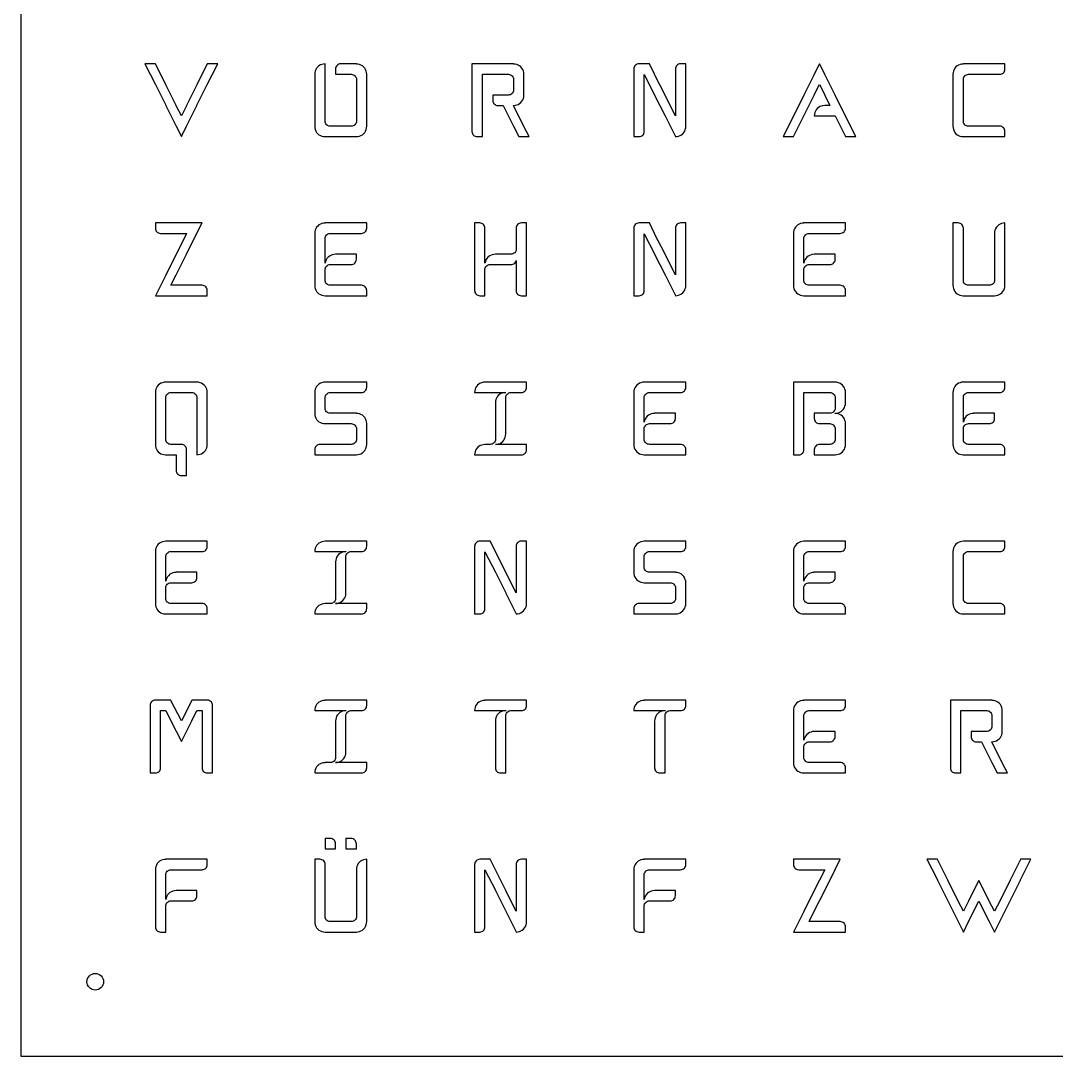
# Model space of a CAD drawing. Header units: millimetres. Extents: x 0 to 500, y 0 to 500.
# Drawn here: x 0 to 250, y 0 to 250 of the extents above; entities that cross this region are included whole.
import ezdxf

# ---------------------------------------------------------------- set-up
doc = ezdxf.new("R2010")
doc.units = ezdxf.units.MM
doc.layers.add('Buchstaben', color=7, linetype='Continuous')
doc.layers.add('Frontplatte', color=1, linetype='Continuous')

msp = doc.modelspace()

# ---------------------------------------------------------------- linework, layer by layer
at = {"layer": 'Buchstaben'}
for points in [[(37.5254, 224.5272), (38.7797, 222.0187), (40.0339, 224.5272), (40.0339, 224.5664), (42.5424, 229.5441), (42.5424, 229.5833), (45.0508, 234.561), (45.0508, 234.6002), (47.5593, 239.578), (45.0508, 239.578), (45.0508, 239.4996), (42.5424, 234.561), (42.5424, 234.4827), (40.0339, 229.5441), (40.0339, 229.4657), (38.7797, 227.0356), (37.5254, 229.4657), (37.5254, 229.5441), (35.0169, 234.4827), (35.0169, 234.561), (32.5085, 239.4996), (32.5085, 239.578), (30, 239.578), (32.5085, 234.6002), (32.5085, 234.561), (35.0169, 229.5833), (35.0169, 229.5441), (37.5254, 224.5664)], [(73.459, 222.0187), (81.0236, 222.0187), (81.4203, 222.0469), (81.795, 222.1316), (82.1477, 222.2727), (82.4785, 222.4702), (82.7874, 222.7242), (83.0555, 223.0346), (83.264, 223.3701), (83.4129, 223.7307), (83.5023, 224.1164), (83.5321, 224.5272), (83.5321, 237.0695), (83.5023, 237.4662), (83.4129, 237.8409), (83.264, 238.1936), (83.0555, 238.5244), (82.7874, 238.8333), (82.4785, 239.0873), (82.1477, 239.2848), (81.795, 239.4259), (81.4203, 239.5106), (81.0236, 239.5388), (81.0236, 239.578), (77.2609, 239.578), (76.9988, 239.5535), (76.7612, 239.48), (76.548, 239.3575), (76.3594, 239.186), (76.2051, 238.9999), (76.0949, 238.7941), (76.0287, 238.5687), (76.0067, 238.3238), (76.0067, 237.0695), (79.7694, 237.0695), (80.0168, 237.045), (80.2495, 236.9715), (80.4675, 236.849), (80.6709, 236.6776), (80.832, 236.486), (80.9496, 236.2769), (81.0236, 236.0505), (81.0236, 225.507), (80.9496, 225.2806), (80.832, 225.0715), (80.6709, 224.8799), (80.4675, 224.7256), (80.2495, 224.6153), (80.0168, 224.5492), (79.7694, 224.5272), (74.7524, 224.5272), (74.4903, 224.5492), (74.2527, 224.6153), (74.0396, 224.7256), (73.8509, 224.8799), (73.6898, 225.0715), (73.5722, 225.2806), (73.4982, 225.507), (73.4982, 239.578), (73.0874, 239.5482), (72.7018, 239.4588), (72.3412, 239.3099), (72.0057, 239.1014), (71.6952, 238.8333), (71.4412, 238.5244), (71.2437, 238.1936), (71.1026, 237.8409), (71.0179, 237.4662), (70.9897, 237.0695), (70.9897, 224.5272), (71.0179, 224.1164), (71.1026, 223.7307), (71.2437, 223.3701), (71.4412, 223.0346), (71.6952, 222.7242), (72.0041, 222.4702), (72.3349, 222.2727), (72.6876, 222.1316), (73.0623, 222.0469)], [(109.2972, 222.3714), (109.4858, 222.2171), (109.6989, 222.1069), (109.9366, 222.0407), (110.1987, 222.0187), (111.4529, 222.0187), (111.4529, 237.0695), (117.7241, 237.0695), (117.9715, 237.045), (118.2042, 236.9715), (118.4222, 236.849), (118.6256, 236.6776), (118.7867, 236.486), (118.9043, 236.2769), (118.9783, 236.0505), (118.9783, 233.0324), (118.9043, 232.806), (118.7867, 232.5969), (118.6256, 232.4053), (118.4222, 232.251), (118.2042, 232.1408), (117.9715, 232.0746), (117.7241, 232.0526), (113.9614, 232.0526), (113.9614, 230.7983), (113.9834, 230.5362), (114.0496, 230.2986), (114.1598, 230.0855), (114.3141, 229.8969), (114.5028, 229.7425), (114.7159, 229.6323), (114.9535, 229.5662), (115.2156, 229.5441), (116.4699, 229.5441), (118.9783, 224.5664), (118.9783, 224.5272), (120.2326, 222.0187), (122.741, 222.0187), (121.4868, 224.4488), (121.4868, 224.5272), (118.9783, 229.4657), (118.9783, 229.5441), (119.375, 229.5723), (119.7497, 229.657), (120.1024, 229.7981), (120.4332, 229.9956), (120.7421, 230.2496), (121.0102, 230.56), (121.2187, 230.8955), (121.3676, 231.2561), (121.457, 231.6418), (121.4868, 232.0526), (121.4868, 237.0695), (121.457, 237.4662), (121.3676, 237.8409), (121.2187, 238.1936), (121.0102, 238.5244), (120.7421, 238.8333), (120.4332, 239.0873), (120.1024, 239.2848), (119.7497, 239.4259), (119.375, 239.5106), (118.9783, 239.5388), (118.9783, 239.578), (108.9444, 239.578), (108.9444, 223.2729), (108.9665, 223.0108), (109.0326, 222.7732), (109.1429, 222.5601)], [(148.0168, 238.3238), (148.0168, 222.0187), (149.271, 222.0187), (149.5184, 222.0407), (149.7511, 222.1069), (149.9692, 222.2171), (150.1725, 222.3714), (150.3268, 222.5601), (150.437, 222.7732), (150.5032, 223.0108), (150.5252, 223.2729), (150.5252, 236.9911), (153.0337, 232.0918), (153.0337, 232.0526), (155.5422, 227.0748), (155.5422, 227.0356), (158.0507, 222.0579), (158.0507, 222.0187), (158.4473, 222.0469), (158.822, 222.1316), (159.1748, 222.2727), (159.5056, 222.4702), (159.8144, 222.7242), (160.0825, 223.0346), (160.291, 223.3701), (160.44, 223.7307), (160.5293, 224.1164), (160.5591, 224.5272), (160.5591, 239.578), (159.3049, 239.578), (159.0428, 239.5535), (158.8052, 239.48), (158.592, 239.3575), (158.4034, 239.186), (158.2491, 238.9999), (158.1388, 238.7941), (158.0727, 238.5687), (158.0507, 238.3238), (158.0507, 227.0748), (155.5422, 231.9742), (155.5422, 232.0526), (153.0337, 236.9911), (153.0337, 237.0695), (151.7795, 239.578), (149.271, 239.578), (149.0089, 239.5535), (148.7713, 239.48), (148.5581, 239.3575), (148.3695, 239.186), (148.2152, 238.9999), (148.105, 238.7941), (148.0388, 238.5687)], [(186.5667, 226.9572), (184.0582, 222.0187), (186.5667, 222.0187), (186.5667, 222.0579), (189.0751, 227.0356), (189.0751, 227.0748), (191.5836, 232.0526), (191.5836, 232.0918), (192.8378, 234.561), (194.0921, 232.0918), (194.0921, 232.0526), (195.3463, 229.5441), (194.0921, 229.5441), (194.0921, 229.5049), (193.6813, 229.4767), (193.2956, 229.392), (192.935, 229.2509), (192.5995, 229.0534), (192.2891, 228.7994), (192.0351, 228.4905), (191.8376, 228.1597), (191.6965, 227.807), (191.6118, 227.4323), (191.5836, 227.0356), (196.6005, 227.0356), (199.109, 222.0579), (199.109, 222.0187), (201.6175, 222.0187), (199.109, 226.9572), (199.109, 227.0356), (196.6005, 231.9742), (196.6005, 232.0526), (194.0921, 236.9911), (194.0921, 237.0695), (192.8378, 239.578), (191.5836, 237.0695), (191.5836, 236.9911), (189.0751, 232.0526), (189.0751, 231.9742), (186.5667, 227.0356)], [(227.5227, 222.0187), (237.5958, 222.0187), (237.5958, 223.2729), (237.5738, 223.5179), (237.5076, 223.7433), (237.3974, 223.949), (237.2431, 224.1352), (237.0398, 224.3067), (236.8217, 224.4292), (236.589, 224.5027), (236.3416, 224.5272), (228.8162, 224.5272), (228.5541, 224.5492), (228.3164, 224.6153), (228.1033, 224.7256), (227.9147, 224.8799), (227.7536, 225.0715), (227.636, 225.2806), (227.5619, 225.507), (227.5619, 236.0505), (227.636, 236.2769), (227.7536, 236.486), (227.9147, 236.6776), (228.1033, 236.849), (228.3164, 236.9715), (228.5541, 237.045), (228.8162, 237.0695), (236.3416, 237.0695), (236.589, 237.0916), (236.8217, 237.1577), (237.0398, 237.2679), (237.2431, 237.4223), (237.3974, 237.6109), (237.5076, 237.824), (237.5738, 238.0616), (237.5958, 238.3238), (237.5958, 239.578), (227.5619, 239.578), (227.5619, 239.5388), (227.1512, 239.5106), (226.7655, 239.4259), (226.4049, 239.2848), (226.0694, 239.0873), (225.759, 238.8333), (225.505, 238.5244), (225.3075, 238.1936), (225.1664, 237.8409), (225.0817, 237.4662), (225.0535, 237.0695), (225.0535, 224.5272), (225.0817, 224.1164), (225.1664, 223.7307), (225.3075, 223.3701), (225.505, 223.0346), (225.759, 222.7242), (226.0678, 222.4702), (226.3986, 222.2727), (226.7514, 222.1316), (227.1261, 222.0469)], [(35.0169, 188.5538), (32.5085, 183.6153), (45.0508, 183.6153), (45.0508, 184.8695), (45.0288, 185.1145), (44.9626, 185.3399), (44.8524, 185.5456), (44.6981, 185.7318), (44.4948, 185.9033), (44.2767, 186.0258), (44.044, 186.0993), (43.7966, 186.1238), (36.2712, 186.1238), (37.5254, 188.6322), (37.5254, 188.6714), (40.0339, 193.6492), (40.0339, 193.6884), (42.5424, 198.6661), (42.5424, 198.7053), (43.7966, 201.1746), (32.5085, 201.1746), (32.5085, 199.9204), (32.5305, 199.6582), (32.5967, 199.4206), (32.7069, 199.2075), (32.8612, 199.0189), (33.0499, 198.8645), (33.263, 198.7543), (33.5006, 198.6882), (33.7627, 198.6661), (40.0339, 198.6661), (40.0339, 198.5877), (37.5254, 193.6492), (37.5254, 193.5708), (35.0169, 188.6322)], [(73.459, 183.6153), (83.5321, 183.6153), (83.5321, 184.8695), (83.51, 185.1145), (83.4439, 185.3399), (83.3337, 185.5456), (83.1793, 185.7318), (82.976, 185.9033), (82.758, 186.0258), (82.5253, 186.0993), (82.2778, 186.1238), (74.7524, 186.1238), (74.4903, 186.1458), (74.2527, 186.2119), (74.0396, 186.3222), (73.8509, 186.4765), (73.6898, 186.6681), (73.5722, 186.8772), (73.4982, 187.1036), (73.4982, 190.1216), (73.5722, 190.3481), (73.6898, 190.5571), (73.8509, 190.7487), (74.0396, 190.9202), (74.2527, 191.0427), (74.4903, 191.1162), (74.7524, 191.1407), (79.7694, 191.1407), (80.0168, 191.1627), (80.2495, 191.2289), (80.4675, 191.3391), (80.6709, 191.4935), (80.8252, 191.6821), (80.9354, 191.8952), (81.0016, 192.1328), (81.0236, 192.3949), (81.0236, 193.6492), (76.0067, 193.6492), (76.0067, 193.61), (75.5959, 193.5818), (75.2102, 193.4971), (74.8496, 193.356), (74.5141, 193.1585), (74.2037, 192.9045), (73.9391, 192.5811), (73.7334, 192.2382), (73.5864, 191.8756), (73.4982, 191.4935), (73.4982, 197.647), (73.5722, 197.8735), (73.6898, 198.0825), (73.8509, 198.2742), (74.0396, 198.4456), (74.2527, 198.5681), (74.4903, 198.6416), (74.7524, 198.6661), (82.2778, 198.6661), (82.5253, 198.6882), (82.758, 198.7543), (82.976, 198.8645), (83.1793, 199.0189), (83.3337, 199.2075), (83.4439, 199.4206), (83.51, 199.6582), (83.5321, 199.9204), (83.5321, 201.1746), (73.4982, 201.1746), (73.4982, 201.1354), (73.0874, 201.1072), (72.7018, 201.0225), (72.3412, 200.8814), (72.0057, 200.6839), (71.6952, 200.4299), (71.4412, 200.121), (71.2437, 199.7902), (71.1026, 199.4375), (71.0179, 199.0628), (70.9897, 198.6661), (70.9897, 186.1238), (71.0179, 185.713), (71.1026, 185.3273), (71.2437, 184.9667), (71.4412, 184.6312), (71.6952, 184.3208), (72.0041, 184.0668), (72.3349, 183.8693), (72.6876, 183.7282), (73.0623, 183.6435)], [(109.9243, 183.968), (110.1129, 183.8137), (110.3261, 183.7035), (110.5637, 183.6373), (110.8258, 183.6153), (112.08, 183.6153), (112.08, 190.1216), (112.1541, 190.3481), (112.2716, 190.5571), (112.4328, 190.7487), (112.6214, 190.9202), (112.8345, 191.0427), (113.0721, 191.1162), (113.3343, 191.1407), (118.3512, 191.1407), (118.5986, 191.1627), (118.8313, 191.2289), (119.0494, 191.3391), (119.2527, 191.4935), (119.4138, 191.6851), (119.5314, 191.8941), (119.6054, 192.1206), (119.6054, 184.8695), (119.6275, 184.6074), (119.6936, 184.3698), (119.8039, 184.1567), (119.9582, 183.968), (120.1468, 183.8137), (120.3599, 183.7035), (120.5976, 183.6373), (120.8597, 183.6153), (122.1139, 183.6153), (122.1139, 201.1746), (120.8597, 201.1746), (120.5976, 201.1501), (120.3599, 201.0766), (120.1468, 200.9541), (119.9582, 200.7826), (119.8039, 200.5965), (119.6936, 200.3907), (119.6275, 200.1653), (119.6054, 199.9204), (119.6054, 194.629), (119.5314, 194.4026), (119.4138, 194.1935), (119.2527, 194.0019), (119.0494, 193.8476), (118.8313, 193.7374), (118.5986, 193.6712), (118.3512, 193.6492), (114.5885, 193.6492), (114.5885, 193.61), (114.1777, 193.5818), (113.7921, 193.4971), (113.4315, 193.356), (113.096, 193.1585), (112.7855, 192.9045), (112.521, 192.5811), (112.3152, 192.2382), (112.1682, 191.8756), (112.08, 191.4935), (112.08, 199.9204), (112.058, 200.1653), (111.9918, 200.3907), (111.8816, 200.5965), (111.7273, 200.7826), (111.5239, 200.9541), (111.3059, 201.0766), (111.0732, 201.1501), (110.8258, 201.1746), (109.5716, 201.1746), (109.5716, 184.8695), (109.5936, 184.6074), (109.6597, 184.3698), (109.77, 184.1567)], [(148.0168, 199.9204), (148.0168, 183.6153), (149.271, 183.6153), (149.5184, 183.6373), (149.7511, 183.7035), (149.9692, 183.8137), (150.1725, 183.968), (150.3268, 184.1567), (150.437, 184.3698), (150.5032, 184.6074), (150.5252, 184.8695), (150.5252, 198.5877), (153.0337, 193.6884), (153.0337, 193.6492), (155.5422, 188.6714), (155.5422, 188.6322), (158.0507, 183.6545), (158.0507, 183.6153), (158.4473, 183.6435), (158.822, 183.7282), (159.1748, 183.8693), (159.5056, 184.0668), (159.8144, 184.3208), (160.0825, 184.6312), (160.291, 184.9667), (160.44, 185.3273), (160.5293, 185.713), (160.5591, 186.1238), (160.5591, 201.1746), (159.3049, 201.1746), (159.0428, 201.1501), (158.8052, 201.0766), (158.592, 200.9541), (158.4034, 200.7826), (158.2491, 200.5965), (158.1388, 200.3907), (158.0727, 200.1653), (158.0507, 199.9204), (158.0507, 188.6714), (155.5422, 193.5708), (155.5422, 193.6492), (153.0337, 198.5877), (153.0337, 198.6661), (151.7795, 201.1746), (149.271, 201.1746), (149.0089, 201.1501), (148.7713, 201.0766), (148.5581, 200.9541), (148.3695, 200.7826), (148.2152, 200.5965), (148.105, 200.3907), (148.0388, 200.1653)], [(189.0359, 183.6153), (199.109, 183.6153), (199.109, 184.8695), (199.087, 185.1145), (199.0208, 185.3399), (198.9106, 185.5456), (198.7563, 185.7318), (198.5529, 185.9033), (198.3349, 186.0258), (198.1022, 186.0993), (197.8548, 186.1238), (190.3294, 186.1238), (190.0672, 186.1458), (189.8296, 186.2119), (189.6165, 186.3222), (189.4279, 186.4765), (189.2667, 186.6681), (189.1492, 186.8772), (189.0751, 187.1036), (189.0751, 190.1216), (189.1492, 190.3481), (189.2667, 190.5571), (189.4279, 190.7487), (189.6165, 190.9202), (189.8296, 191.0427), (190.0672, 191.1162), (190.3294, 191.1407), (195.3463, 191.1407), (195.5937, 191.1627), (195.8264, 191.2289), (196.0445, 191.3391), (196.2478, 191.4935), (196.4021, 191.6821), (196.5124, 191.8952), (196.5785, 192.1328), (196.6005, 192.3949), (196.6005, 193.6492), (191.5836, 193.6492), (191.5836, 193.61), (191.1728, 193.5818), (190.7872, 193.4971), (190.4266, 193.356), (190.0911, 193.1585), (189.7806, 192.9045), (189.5161, 192.5811), (189.3103, 192.2382), (189.1633, 191.8756), (189.0751, 191.4935), (189.0751, 197.647), (189.1492, 197.8735), (189.2667, 198.0825), (189.4279, 198.2742), (189.6165, 198.4456), (189.8296, 198.5681), (190.0672, 198.6416), (190.3294, 198.6661), (197.8548, 198.6661), (198.1022, 198.6882), (198.3349, 198.7543), (198.5529, 198.8645), (198.7563, 199.0189), (198.9106, 199.2075), (199.0208, 199.4206), (199.087, 199.6582), (199.109, 199.9204), (199.109, 201.1746), (189.0751, 201.1746), (189.0751, 201.1354), (188.6644, 201.1072), (188.2787, 201.0225), (187.9181, 200.8814), (187.5826, 200.6839), (187.2722, 200.4299), (187.0182, 200.121), (186.8206, 199.7902), (186.6795, 199.4375), (186.5949, 199.0628), (186.5667, 198.6661), (186.5667, 186.1238), (186.5949, 185.713), (186.6795, 185.3273), (186.8206, 184.9667), (187.0182, 184.6312), (187.2722, 184.3208), (187.581, 184.0668), (187.9118, 183.8693), (188.2646, 183.7282), (188.6393, 183.6435)], [(227.5227, 183.6153), (235.0874, 183.6153), (235.484, 183.6435), (235.8587, 183.7282), (236.2115, 183.8693), (236.5423, 184.0668), (236.8511, 184.3208), (237.1192, 184.6312), (237.3277, 184.9667), (237.4767, 185.3273), (237.566, 185.713), (237.5958, 186.1238), (237.5958, 201.1746), (237.1851, 201.1448), (236.7994, 201.0554), (236.4388, 200.9065), (236.1033, 200.698), (235.7929, 200.4299), (235.5389, 200.121), (235.3413, 199.7902), (235.2002, 199.4375), (235.1156, 199.0628), (235.0874, 198.6661), (235.0874, 187.1036), (235.0133, 186.8772), (234.8957, 186.6681), (234.7346, 186.4765), (234.5313, 186.3222), (234.3133, 186.2119), (234.0805, 186.1458), (233.8331, 186.1238), (228.8162, 186.1238), (228.5541, 186.1458), (228.3164, 186.2119), (228.1033, 186.3222), (227.9147, 186.4765), (227.7536, 186.6681), (227.636, 186.8772), (227.5619, 187.1036), (227.5619, 199.9204), (227.5399, 200.1653), (227.4738, 200.3907), (227.3635, 200.5965), (227.2092, 200.7826), (227.0059, 200.9541), (226.7878, 201.0766), (226.5551, 201.1501), (226.3077, 201.1746), (225.0535, 201.1746), (225.0535, 186.1238), (225.0817, 185.713), (225.1664, 185.3273), (225.3075, 184.9667), (225.505, 184.6312), (225.759, 184.3208), (226.0678, 184.0668), (226.3986, 183.8693), (226.7514, 183.7282), (227.1261, 183.6435)], [(37.8782, 140.5861), (38.0668, 140.4146), (38.2799, 140.2921), (38.5175, 140.2186), (38.7797, 140.1941), (40.0339, 140.1941), (40.0339, 146.4653), (40.0118, 146.7103), (39.9457, 146.9356), (39.8355, 147.1414), (39.6811, 147.3276), (39.4778, 147.499), (39.2598, 147.6215), (39.0271, 147.695), (38.7797, 147.7195), (36.2712, 147.7195), (36.0091, 147.7416), (35.7714, 147.8077), (35.5583, 147.9179), (35.3697, 148.0723), (35.2086, 148.2639), (35.091, 148.4729), (35.0169, 148.6994), (35.0169, 159.2428), (35.091, 159.4693), (35.2086, 159.6783), (35.3697, 159.8699), (35.5583, 160.0414), (35.7714, 160.1639), (36.0091, 160.2374), (36.2712, 160.2619), (41.2881, 160.2619), (41.5355, 160.2374), (41.7683, 160.1639), (41.9863, 160.0414), (42.1896, 159.8699), (42.3507, 159.6783), (42.4683, 159.4693), (42.5424, 159.2428), (42.5424, 145.211), (42.939, 145.2393), (43.3137, 145.3239), (43.6665, 145.465), (43.9973, 145.6626), (44.3061, 145.9166), (44.5742, 146.227), (44.7827, 146.5625), (44.9317, 146.9231), (45.021, 147.3088), (45.0508, 147.7195), (45.0508, 160.2619), (45.021, 160.6585), (44.9317, 161.0332), (44.7827, 161.386), (44.5742, 161.7168), (44.3061, 162.0256), (43.9973, 162.2796), (43.6665, 162.4772), (43.3137, 162.6183), (42.939, 162.7029), (42.5424, 162.7312), (42.5424, 162.7703), (35.0169, 162.7703), (35.0169, 162.7312), (34.6062, 162.7029), (34.2205, 162.6183), (33.8599, 162.4772), (33.5244, 162.2796), (33.214, 162.0256), (32.96, 161.7168), (32.7625, 161.386), (32.6214, 161.0332), (32.5367, 160.6585), (32.5085, 160.2619), (32.5085, 147.7195), (32.5367, 147.3088), (32.6214, 146.9231), (32.7625, 146.5625), (32.96, 146.227), (33.214, 145.9166), (33.5228, 145.6626), (33.8536, 145.465), (34.2064, 145.3239), (34.5811, 145.2393), (34.9777, 145.211), (37.5254, 145.211), (37.5254, 141.4483), (37.5475, 141.2034), (37.6136, 140.978), (37.7238, 140.7722)], [(70.9897, 146.4653), (70.9897, 145.211), (81.0236, 145.211), (81.4203, 145.2393), (81.795, 145.3239), (82.1477, 145.465), (82.4785, 145.6626), (82.7874, 145.9166), (83.0555, 146.227), (83.264, 146.5625), (83.4129, 146.9231), (83.5023, 147.3088), (83.5321, 147.7195), (83.5321, 152.7365), (83.5023, 153.1331), (83.4129, 153.5078), (83.264, 153.8606), (83.0555, 154.1914), (82.7874, 154.5002), (82.4785, 154.7542), (82.1477, 154.9518), (81.795, 155.0929), (81.4203, 155.1775), (81.0236, 155.2057), (81.0236, 155.2449), (74.7524, 155.2449), (74.4903, 155.267), (74.2527, 155.3331), (74.0396, 155.4434), (73.8509, 155.5977), (73.6898, 155.7893), (73.5722, 155.9983), (73.4982, 156.2248), (73.4982, 159.2428), (73.5722, 159.4693), (73.6898, 159.6783), (73.8509, 159.8699), (74.0396, 160.0414), (74.2527, 160.1639), (74.4903, 160.2374), (74.7524, 160.2619), (82.2778, 160.2619), (82.5253, 160.2839), (82.758, 160.3501), (82.976, 160.4603), (83.1793, 160.6146), (83.3337, 160.8033), (83.4439, 161.0164), (83.51, 161.254), (83.5321, 161.5161), (83.5321, 162.7703), (73.4982, 162.7703), (73.4982, 162.7312), (73.0874, 162.7029), (72.7018, 162.6183), (72.3412, 162.4772), (72.0057, 162.2796), (71.6952, 162.0256), (71.4412, 161.7168), (71.2437, 161.386), (71.1026, 161.0332), (71.0179, 160.6585), (70.9897, 160.2619), (70.9897, 155.2449), (71.0179, 154.8342), (71.1026, 154.4485), (71.2437, 154.0879), (71.4412, 153.7524), (71.6952, 153.442), (72.0041, 153.188), (72.3349, 152.9904), (72.6876, 152.8493), (73.0623, 152.7647), (73.459, 152.7365), (79.7694, 152.7365), (80.0168, 152.712), (80.2495, 152.6385), (80.4675, 152.516), (80.6709, 152.3445), (80.832, 152.1529), (80.9496, 151.9439), (81.0236, 151.7174), (81.0236, 148.6994), (80.9496, 148.4729), (80.832, 148.2639), (80.6709, 148.0723), (80.4675, 147.9179), (80.2495, 147.8077), (80.0168, 147.7416), (79.7694, 147.7195), (72.244, 147.7195), (71.9818, 147.695), (71.7442, 147.6215), (71.5311, 147.499), (71.3425, 147.3276), (71.1881, 147.1414), (71.0779, 146.9356), (71.0118, 146.7103)], [(110.2771, 146.9748), (110.0231, 146.666), (109.8255, 146.3352), (109.6844, 145.9824), (109.5998, 145.6077), (109.5716, 145.211), (120.8597, 145.211), (121.1071, 145.2331), (121.3398, 145.2992), (121.5578, 145.4095), (121.7612, 145.5638), (121.9155, 145.7524), (122.0257, 145.9655), (122.0919, 146.2032), (122.1139, 146.4653), (122.1139, 147.7195), (114.5885, 147.7195), (114.9851, 147.7477), (115.3599, 147.8324), (115.7126, 147.9735), (116.0434, 148.171), (116.3523, 148.425), (116.6204, 148.7354), (116.8289, 149.071), (116.9778, 149.4316), (117.0672, 149.8172), (117.097, 150.228), (117.097, 159.2428), (117.171, 159.4693), (117.2886, 159.6783), (117.4497, 159.8699), (117.6383, 160.0414), (117.8515, 160.1639), (118.0891, 160.2374), (118.3512, 160.2619), (120.8597, 160.2619), (121.1071, 160.2839), (121.3398, 160.3501), (121.5578, 160.4603), (121.7612, 160.6146), (121.9155, 160.8033), (122.0257, 161.0164), (122.0919, 161.254), (122.1139, 161.5161), (122.1139, 162.7703), (112.08, 162.7703), (112.08, 162.7312), (111.6693, 162.7029), (111.2836, 162.6183), (110.923, 162.4772), (110.5875, 162.2796), (110.2771, 162.0256), (110.0231, 161.7168), (109.8255, 161.386), (109.6844, 161.0332), (109.5998, 160.6585), (109.5716, 160.2619), (117.097, 160.2619), (117.097, 160.2227), (116.6862, 160.1945), (116.3005, 160.1098), (115.9399, 159.9687), (115.6044, 159.7712), (115.294, 159.5172), (115.04, 159.2083), (114.8425, 158.8775), (114.7014, 158.5248), (114.6167, 158.1501), (114.5885, 157.7534), (114.5885, 148.6994), (114.5145, 148.4729), (114.3969, 148.2639), (114.2357, 148.0723), (114.0324, 147.9179), (113.8144, 147.8077), (113.5817, 147.7416), (113.3343, 147.7195), (112.08, 147.7195), (112.08, 147.6803), (111.6693, 147.6521), (111.2836, 147.5674), (110.923, 147.4263), (110.5875, 147.2288)], [(150.486, 145.211), (160.5591, 145.211), (160.5591, 146.4653), (160.5371, 146.7103), (160.4709, 146.9356), (160.3607, 147.1414), (160.2064, 147.3276), (160.003, 147.499), (159.785, 147.6215), (159.5523, 147.695), (159.3049, 147.7195), (151.7795, 147.7195), (151.5174, 147.7416), (151.2797, 147.8077), (151.0666, 147.9179), (150.878, 148.0723), (150.7169, 148.2639), (150.5993, 148.4729), (150.5252, 148.6994), (150.5252, 151.7174), (150.5993, 151.9439), (150.7169, 152.1529), (150.878, 152.3445), (151.0666, 152.516), (151.2797, 152.6385), (151.5174, 152.712), (151.7795, 152.7365), (156.7964, 152.7365), (157.0438, 152.7585), (157.2766, 152.8247), (157.4946, 152.9349), (157.6979, 153.0892), (157.8522, 153.2778), (157.9625, 153.491), (158.0286, 153.7286), (158.0507, 153.9907), (158.0507, 155.2449), (153.0337, 155.2449), (153.0337, 155.2057), (152.6229, 155.1775), (152.2373, 155.0929), (151.8767, 154.9518), (151.5412, 154.7542), (151.2307, 154.5002), (150.9662, 154.1769), (150.7604, 153.8339), (150.6134, 153.4714), (150.5252, 153.0892), (150.5252, 159.2428), (150.5993, 159.4693), (150.7169, 159.6783), (150.878, 159.8699), (151.0666, 160.0414), (151.2797, 160.1639), (151.5174, 160.2374), (151.7795, 160.2619), (159.3049, 160.2619), (159.5523, 160.2839), (159.785, 160.3501), (160.003, 160.4603), (160.2064, 160.6146), (160.3607, 160.8033), (160.4709, 161.0164), (160.5371, 161.254), (160.5591, 161.5161), (160.5591, 162.7703), (150.5252, 162.7703), (150.5252, 162.7312), (150.1145, 162.7029), (149.7288, 162.6183), (149.3682, 162.4772), (149.0327, 162.2796), (148.7223, 162.0256), (148.4683, 161.7168), (148.2707, 161.386), (148.1296, 161.0332), (148.045, 160.6585), (148.0168, 160.2619), (148.0168, 147.7195), (148.045, 147.3088), (148.1296, 146.9231), (148.2707, 146.5625), (148.4683, 146.227), (148.7223, 145.9166), (149.0311, 145.6626), (149.3619, 145.465), (149.7147, 145.3239), (150.0894, 145.2393)], [(195.3463, 147.7195), (192.8378, 147.7195), (192.5757, 147.695), (192.3381, 147.6215), (192.125, 147.499), (191.9364, 147.3276), (191.782, 147.1414), (191.6718, 146.9356), (191.6056, 146.7103), (191.5836, 146.4653), (191.5836, 145.211), (196.6005, 145.211), (196.9972, 145.2393), (197.3719, 145.3239), (197.7247, 145.465), (198.0555, 145.6626), (198.3643, 145.9166), (198.6324, 146.227), (198.8409, 146.5625), (198.9899, 146.9231), (199.0792, 147.3088), (199.109, 147.7195), (199.109, 152.7365), (199.0792, 153.1331), (198.9899, 153.5078), (198.8409, 153.8606), (198.6324, 154.1914), (198.3643, 154.5002), (198.0555, 154.7542), (197.7247, 154.9518), (197.3719, 155.0929), (196.9972, 155.1775), (196.6005, 155.2057), (196.6005, 155.2449), (196.9972, 155.2732), (197.3719, 155.3578), (197.7247, 155.4989), (198.0555, 155.6965), (198.3643, 155.9504), (198.6324, 156.2609), (198.8409, 156.5964), (198.9899, 156.957), (199.0792, 157.3426), (199.109, 157.7534), (199.109, 160.2619), (199.0792, 160.6585), (198.9899, 161.0332), (198.8409, 161.386), (198.6324, 161.7168), (198.3643, 162.0256), (198.0555, 162.2796), (197.7247, 162.4772), (197.3719, 162.6183), (196.9972, 162.7029), (196.6005, 162.7312), (196.6005, 162.7703), (186.5667, 162.7703), (186.5667, 145.211), (187.8209, 145.211), (188.0683, 145.2331), (188.301, 145.2992), (188.519, 145.4095), (188.7224, 145.5638), (188.8767, 145.7524), (188.9869, 145.9655), (189.0531, 146.2032), (189.0751, 146.4653), (189.0751, 160.2619), (195.3463, 160.2619), (195.5937, 160.2374), (195.8264, 160.1639), (196.0445, 160.0414), (196.2478, 159.8699), (196.4089, 159.6783), (196.5265, 159.4693), (196.6005, 159.2428), (196.6005, 156.2248), (196.5265, 155.9983), (196.4089, 155.7893), (196.2478, 155.5977), (196.0445, 155.4434), (195.8264, 155.3331), (195.5937, 155.267), (195.3463, 155.2449), (191.5836, 155.2449), (191.5836, 153.9907), (191.6056, 153.7286), (191.6718, 153.491), (191.782, 153.2778), (191.9364, 153.0892), (192.125, 152.9349), (192.3381, 152.8247), (192.5757, 152.7585), (192.8378, 152.7365), (195.3463, 152.7365), (195.5937, 152.712), (195.8264, 152.6385), (196.0445, 152.516), (196.2478, 152.3445), (196.4089, 152.1529), (196.5265, 151.9439), (196.6005, 151.7174), (196.6005, 148.6994), (196.5265, 148.4729), (196.4089, 148.2639), (196.2478, 148.0723), (196.0445, 147.9179), (195.8264, 147.8077), (195.5937, 147.7416)], [(227.5227, 145.211), (237.5958, 145.211), (237.5958, 146.4653), (237.5738, 146.7103), (237.5076, 146.9356), (237.3974, 147.1414), (237.2431, 147.3276), (237.0398, 147.499), (236.8217, 147.6215), (236.589, 147.695), (236.3416, 147.7195), (228.8162, 147.7195), (228.5541, 147.7416), (228.3164, 147.8077), (228.1033, 147.9179), (227.9147, 148.0723), (227.7536, 148.2639), (227.636, 148.4729), (227.5619, 148.6994), (227.5619, 151.7174), (227.636, 151.9439), (227.7536, 152.1529), (227.9147, 152.3445), (228.1033, 152.516), (228.3164, 152.6385), (228.5541, 152.712), (228.8162, 152.7365), (233.8331, 152.7365), (234.0805, 152.7585), (234.3133, 152.8247), (234.5313, 152.9349), (234.7346, 153.0892), (234.8889, 153.2778), (234.9992, 153.491), (235.0653, 153.7286), (235.0874, 153.9907), (235.0874, 155.2449), (230.0704, 155.2449), (230.0704, 155.2057), (229.6597, 155.1775), (229.274, 155.0929), (228.9134, 154.9518), (228.5779, 154.7542), (228.2675, 154.5002), (228.0029, 154.1769), (227.7971, 153.8339), (227.6501, 153.4714), (227.5619, 153.0892), (227.5619, 159.2428), (227.636, 159.4693), (227.7536, 159.6783), (227.9147, 159.8699), (228.1033, 160.0414), (228.3164, 160.1639), (228.5541, 160.2374), (228.8162, 160.2619), (236.3416, 160.2619), (236.589, 160.2839), (236.8217, 160.3501), (237.0398, 160.4603), (237.2431, 160.6146), (237.3974, 160.8033), (237.5076, 161.0164), (237.5738, 161.254), (237.5958, 161.5161), (237.5958, 162.7703), (227.5619, 162.7703), (227.5619, 162.7312), (227.1512, 162.7029), (226.7655, 162.6183), (226.4049, 162.4772), (226.0694, 162.2796), (225.759, 162.0256), (225.505, 161.7168), (225.3075, 161.386), (225.1664, 161.0332), (225.0817, 160.6585), (225.0535, 160.2619), (225.0535, 147.7195), (225.0817, 147.3088), (225.1664, 146.9231), (225.3075, 146.5625), (225.505, 146.227), (225.759, 145.9166), (226.0678, 145.6626), (226.3986, 145.465), (226.7514, 145.3239), (227.1261, 145.2393)], [(34.9777, 106.8076), (45.0508, 106.8076), (45.0508, 108.0619), (45.0288, 108.3068), (44.9626, 108.5322), (44.8524, 108.738), (44.6981, 108.9242), (44.4948, 109.0956), (44.2767, 109.2181), (44.044, 109.2916), (43.7966, 109.3161), (36.2712, 109.3161), (36.0091, 109.3382), (35.7714, 109.4043), (35.5583, 109.5145), (35.3697, 109.6689), (35.2086, 109.8605), (35.091, 110.0695), (35.0169, 110.296), (35.0169, 113.314), (35.091, 113.5404), (35.2086, 113.7495), (35.3697, 113.9411), (35.5583, 114.1126), (35.7714, 114.2351), (36.0091, 114.3086), (36.2712, 114.3331), (41.2881, 114.3331), (41.5355, 114.3551), (41.7683, 114.4212), (41.9863, 114.5315), (42.1896, 114.6858), (42.3439, 114.8744), (42.4542, 115.0876), (42.5203, 115.3252), (42.5424, 115.5873), (42.5424, 116.8415), (37.5254, 116.8415), (37.5254, 116.8023), (37.1147, 116.7741), (36.729, 116.6895), (36.3684, 116.5484), (36.0329, 116.3508), (35.7225, 116.0968), (35.4579, 115.7735), (35.2521, 115.4305), (35.1051, 115.068), (35.0169, 114.6858), (35.0169, 120.8394), (35.091, 121.0659), (35.2086, 121.2749), (35.3697, 121.4665), (35.5583, 121.638), (35.7714, 121.7605), (36.0091, 121.834), (36.2712, 121.8585), (43.7966, 121.8585), (44.044, 121.8805), (44.2767, 121.9467), (44.4948, 122.0569), (44.6981, 122.2112), (44.8524, 122.3999), (44.9626, 122.613), (45.0288, 122.8506), (45.0508, 123.1127), (45.0508, 124.3669), (35.0169, 124.3669), (35.0169, 124.3277), (34.6062, 124.2995), (34.2205, 124.2149), (33.8599, 124.0738), (33.5244, 123.8762), (33.214, 123.6222), (32.96, 123.3134), (32.7625, 122.9826), (32.6214, 122.6298), (32.5367, 122.2551), (32.5085, 121.8585), (32.5085, 109.3161), (32.5367, 108.9054), (32.6214, 108.5197), (32.7625, 108.1591), (32.96, 107.8236), (33.214, 107.5131), (33.5228, 107.2592), (33.8536, 107.0616), (34.2064, 106.9205), (34.5811, 106.8359)], [(71.6952, 108.5714), (71.4412, 108.2626), (71.2437, 107.9318), (71.1026, 107.579), (71.0179, 107.2043), (70.9897, 106.8076), (82.2778, 106.8076), (82.5253, 106.8297), (82.758, 106.8958), (82.976, 107.0061), (83.1793, 107.1604), (83.3337, 107.349), (83.4439, 107.5621), (83.51, 107.7998), (83.5321, 108.0619), (83.5321, 109.3161), (76.0067, 109.3161), (76.4033, 109.3443), (76.778, 109.429), (77.1308, 109.5701), (77.4616, 109.7676), (77.7704, 110.0216), (78.0385, 110.332), (78.247, 110.6676), (78.396, 111.0281), (78.4853, 111.4138), (78.5151, 111.8246), (78.5151, 120.8394), (78.5892, 121.0659), (78.7068, 121.2749), (78.8679, 121.4665), (79.0565, 121.638), (79.2696, 121.7605), (79.5073, 121.834), (79.7694, 121.8585), (82.2778, 121.8585), (82.5253, 121.8805), (82.758, 121.9467), (82.976, 122.0569), (83.1793, 122.2112), (83.3337, 122.3999), (83.4439, 122.613), (83.51, 122.8506), (83.5321, 123.1127), (83.5321, 124.3669), (73.4982, 124.3669), (73.4982, 124.3277), (73.0874, 124.2995), (72.7018, 124.2149), (72.3412, 124.0738), (72.0057, 123.8762), (71.6952, 123.6222), (71.4412, 123.3134), (71.2437, 122.9826), (71.1026, 122.6298), (71.0179, 122.2551), (70.9897, 121.8585), (78.5151, 121.8585), (78.5151, 121.8193), (78.1044, 121.7911), (77.7187, 121.7064), (77.3581, 121.5653), (77.0226, 121.3678), (76.7122, 121.1138), (76.4582, 120.8049), (76.2606, 120.4741), (76.1195, 120.1214), (76.0349, 119.7467), (76.0067, 119.35), (76.0067, 110.296), (75.9326, 110.0695), (75.815, 109.8605), (75.6539, 109.6689), (75.4506, 109.5145), (75.2326, 109.4043), (74.9998, 109.3382), (74.7524, 109.3161), (73.4982, 109.3161), (73.4982, 109.2769), (73.0874, 109.2487), (72.7018, 109.164), (72.3412, 109.0229), (72.0057, 108.8254)], [(109.5716, 123.1127), (109.5716, 106.8076), (110.8258, 106.8076), (111.0732, 106.8297), (111.3059, 106.8958), (111.5239, 107.0061), (111.7273, 107.1604), (111.8816, 107.349), (111.9918, 107.5621), (112.058, 107.7998), (112.08, 108.0619), (112.08, 121.7801), (114.5885, 116.8807), (114.5885, 116.8415), (117.097, 111.8638), (117.097, 111.8246), (119.6054, 106.8468), (119.6054, 106.8076), (120.0021, 106.8359), (120.3768, 106.9205), (120.7296, 107.0616), (121.0604, 107.2592), (121.3692, 107.5131), (121.6373, 107.8236), (121.8458, 108.1591), (121.9948, 108.5197), (122.0841, 108.9054), (122.1139, 109.3161), (122.1139, 124.3669), (120.8597, 124.3669), (120.5976, 124.3424), (120.3599, 124.269), (120.1468, 124.1465), (119.9582, 123.975), (119.8039, 123.7888), (119.6936, 123.583), (119.6275, 123.3577), (119.6054, 123.1127), (119.6054, 111.8638), (117.097, 116.7631), (117.097, 116.8415), (114.5885, 121.7801), (114.5885, 121.8585), (113.3343, 124.3669), (110.8258, 124.3669), (110.5637, 124.3424), (110.3261, 124.269), (110.1129, 124.1465), (109.9243, 123.975), (109.77, 123.7888), (109.6597, 123.583), (109.5936, 123.3577)], [(148.0168, 108.0619), (148.0168, 106.8076), (158.0507, 106.8076), (158.4473, 106.8359), (158.822, 106.9205), (159.1748, 107.0616), (159.5056, 107.2592), (159.8144, 107.5131), (160.0825, 107.8236), (160.291, 108.1591), (160.44, 108.5197), (160.5293, 108.9054), (160.5591, 109.3161), (160.5591, 114.3331), (160.5293, 114.7297), (160.44, 115.1044), (160.291, 115.4572), (160.0825, 115.788), (159.8144, 116.0968), (159.5056, 116.3508), (159.1748, 116.5484), (158.822, 116.6895), (158.4473, 116.7741), (158.0507, 116.8023), (158.0507, 116.8415), (151.7795, 116.8415), (151.5174, 116.8636), (151.2797, 116.9297), (151.0666, 117.04), (150.878, 117.1943), (150.7169, 117.3859), (150.5993, 117.5949), (150.5252, 117.8214), (150.5252, 120.8394), (150.5993, 121.0659), (150.7169, 121.2749), (150.878, 121.4665), (151.0666, 121.638), (151.2797, 121.7605), (151.5174, 121.834), (151.7795, 121.8585), (159.3049, 121.8585), (159.5523, 121.8805), (159.785, 121.9467), (160.003, 122.0569), (160.2064, 122.2112), (160.3607, 122.3999), (160.4709, 122.613), (160.5371, 122.8506), (160.5591, 123.1127), (160.5591, 124.3669), (150.5252, 124.3669), (150.5252, 124.3277), (150.1145, 124.2995), (149.7288, 124.2149), (149.3682, 124.0738), (149.0327, 123.8762), (148.7223, 123.6222), (148.4683, 123.3134), (148.2707, 122.9826), (148.1296, 122.6298), (148.045, 122.2551), (148.0168, 121.8585), (148.0168, 116.8415), (148.045, 116.4308), (148.1296, 116.0451), (148.2707, 115.6845), (148.4683, 115.349), (148.7223, 115.0386), (149.0311, 114.7846), (149.3619, 114.587), (149.7147, 114.4459), (150.0894, 114.3613), (150.486, 114.3331), (156.7964, 114.3331), (157.0438, 114.3086), (157.2766, 114.2351), (157.4946, 114.1126), (157.6979, 113.9411), (157.859, 113.7495), (157.9766, 113.5404), (158.0507, 113.314), (158.0507, 110.296), (157.9766, 110.0695), (157.859, 109.8605), (157.6979, 109.6689), (157.4946, 109.5145), (157.2766, 109.4043), (157.0438, 109.3382), (156.7964, 109.3161), (149.271, 109.3161), (149.0089, 109.2916), (148.7713, 109.2181), (148.5581, 109.0956), (148.3695, 108.9242), (148.2152, 108.738), (148.105, 108.5322), (148.0388, 108.3068)], [(189.0359, 106.8076), (199.109, 106.8076), (199.109, 108.0619), (199.087, 108.3068), (199.0208, 108.5322), (198.9106, 108.738), (198.7563, 108.9242), (198.5529, 109.0956), (198.3349, 109.2181), (198.1022, 109.2916), (197.8548, 109.3161), (190.3294, 109.3161), (190.0672, 109.3382), (189.8296, 109.4043), (189.6165, 109.5145), (189.4279, 109.6689), (189.2667, 109.8605), (189.1492, 110.0695), (189.0751, 110.296), (189.0751, 113.314), (189.1492, 113.5404), (189.2667, 113.7495), (189.4279, 113.9411), (189.6165, 114.1126), (189.8296, 114.2351), (190.0672, 114.3086), (190.3294, 114.3331), (195.3463, 114.3331), (195.5937, 114.3551), (195.8264, 114.4212), (196.0445, 114.5315), (196.2478, 114.6858), (196.4021, 114.8744), (196.5124, 115.0876), (196.5785, 115.3252), (196.6005, 115.5873), (196.6005, 116.8415), (191.5836, 116.8415), (191.5836, 116.8023), (191.1728, 116.7741), (190.7872, 116.6895), (190.4266, 116.5484), (190.0911, 116.3508), (189.7806, 116.0968), (189.5161, 115.7735), (189.3103, 115.4305), (189.1633, 115.068), (189.0751, 114.6858), (189.0751, 120.8394), (189.1492, 121.0659), (189.2667, 121.2749), (189.4279, 121.4665), (189.6165, 121.638), (189.8296, 121.7605), (190.0672, 121.834), (190.3294, 121.8585), (197.8548, 121.8585), (198.1022, 121.8805), (198.3349, 121.9467), (198.5529, 122.0569), (198.7563, 122.2112), (198.9106, 122.3999), (199.0208, 122.613), (199.087, 122.8506), (199.109, 123.1127), (199.109, 124.3669), (189.0751, 124.3669), (189.0751, 124.3277), (188.6644, 124.2995), (188.2787, 124.2149), (187.9181, 124.0738), (187.5826, 123.8762), (187.2722, 123.6222), (187.0182, 123.3134), (186.8206, 122.9826), (186.6795, 122.6298), (186.5949, 122.2551), (186.5667, 121.8585), (186.5667, 109.3161), (186.5949, 108.9054), (186.6795, 108.5197), (186.8206, 108.1591), (187.0182, 107.8236), (187.2722, 107.5131), (187.581, 107.2592), (187.9118, 107.0616), (188.2646, 106.9205), (188.6393, 106.8359)], [(227.5227, 106.8076), (237.5958, 106.8076), (237.5958, 108.0619), (237.5738, 108.3068), (237.5076, 108.5322), (237.3974, 108.738), (237.2431, 108.9242), (237.0398, 109.0956), (236.8217, 109.2181), (236.589, 109.2916), (236.3416, 109.3161), (228.8162, 109.3161), (228.5541, 109.3382), (228.3164, 109.4043), (228.1033, 109.5145), (227.9147, 109.6689), (227.7536, 109.8605), (227.636, 110.0695), (227.5619, 110.296), (227.5619, 120.8394), (227.636, 121.0659), (227.7536, 121.2749), (227.9147, 121.4665), (228.1033, 121.638), (228.3164, 121.7605), (228.5541, 121.834), (228.8162, 121.8585), (236.3416, 121.8585), (236.589, 121.8805), (236.8217, 121.9467), (237.0398, 122.0569), (237.2431, 122.2112), (237.3974, 122.3999), (237.5076, 122.613), (237.5738, 122.8506), (237.5958, 123.1127), (237.5958, 124.3669), (227.5619, 124.3669), (227.5619, 124.3277), (227.1512, 124.2995), (226.7655, 124.2149), (226.4049, 124.0738), (226.0694, 123.8762), (225.759, 123.6222), (225.505, 123.3134), (225.3075, 122.9826), (225.1664, 122.6298), (225.0817, 122.2551), (225.0535, 121.8585), (225.0535, 109.3161), (225.0817, 108.9054), (225.1664, 108.5197), (225.3075, 108.1591), (225.505, 107.8236), (225.759, 107.5131), (226.0678, 107.2592), (226.3986, 107.0616), (226.7514, 106.9205), (227.1261, 106.8359)], [(31.2542, 84.7093), (31.2542, 68.4042), (32.5085, 68.4042), (32.7559, 68.4263), (32.9886, 68.4924), (33.2066, 68.6027), (33.41, 68.757), (33.5643, 68.9456), (33.6745, 69.1587), (33.7407, 69.3964), (33.7627, 69.6585), (33.7627, 83.4551), (35.0169, 83.4551), (36.2712, 80.9858), (36.2712, 80.9466), (38.7797, 75.9688), (41.2881, 80.9466), (41.2881, 80.9858), (42.5424, 83.4551), (43.7966, 83.4551), (43.7966, 69.6585), (43.8186, 69.3964), (43.8848, 69.1587), (43.995, 68.9456), (44.1493, 68.757), (44.338, 68.6027), (44.5511, 68.4924), (44.7887, 68.4263), (45.0508, 68.4042), (46.3051, 68.4042), (46.3051, 84.7093), (46.283, 84.9543), (46.2169, 85.1796), (46.1066, 85.3854), (45.9523, 85.5716), (45.749, 85.7431), (45.531, 85.8656), (45.2982, 85.939), (45.0508, 85.9635), (41.2881, 85.9635), (41.2881, 85.8852), (38.7797, 80.9466), (36.2712, 85.8852), (36.2712, 85.9635), (32.5085, 85.9635), (32.2464, 85.939), (32.0087, 85.8656), (31.7956, 85.7431), (31.607, 85.5716), (31.4527, 85.3854), (31.3424, 85.1796), (31.2763, 84.9543)], [(71.6952, 70.168), (71.4412, 69.8592), (71.2437, 69.5283), (71.1026, 69.1756), (71.0179, 68.8009), (70.9897, 68.4042), (82.2778, 68.4042), (82.5253, 68.4263), (82.758, 68.4924), (82.976, 68.6027), (83.1793, 68.757), (83.3337, 68.9456), (83.4439, 69.1587), (83.51, 69.3964), (83.5321, 69.6585), (83.5321, 70.9127), (76.0067, 70.9127), (76.4033, 70.9409), (76.778, 71.0256), (77.1308, 71.1667), (77.4616, 71.3642), (77.7704, 71.6182), (78.0385, 71.9286), (78.247, 72.2641), (78.396, 72.6247), (78.4853, 73.0104), (78.5151, 73.4212), (78.5151, 82.436), (78.5892, 82.6625), (78.7068, 82.8715), (78.8679, 83.0631), (79.0565, 83.2346), (79.2696, 83.3571), (79.5073, 83.4306), (79.7694, 83.4551), (82.2778, 83.4551), (82.5253, 83.4771), (82.758, 83.5433), (82.976, 83.6535), (83.1793, 83.8078), (83.3337, 83.9964), (83.4439, 84.2096), (83.51, 84.4472), (83.5321, 84.7093), (83.5321, 85.9635), (73.4982, 85.9635), (73.4982, 85.9243), (73.0874, 85.8961), (72.7018, 85.8115), (72.3412, 85.6704), (72.0057, 85.4728), (71.6952, 85.2188), (71.4412, 84.91), (71.2437, 84.5792), (71.1026, 84.2264), (71.0179, 83.8517), (70.9897, 83.4551), (78.5151, 83.4551), (78.5151, 83.4159), (78.1044, 83.3877), (77.7187, 83.303), (77.3581, 83.1619), (77.0226, 82.9643), (76.7122, 82.7104), (76.4582, 82.4015), (76.2606, 82.0707), (76.1195, 81.718), (76.0349, 81.3432), (76.0067, 80.9466), (76.0067, 71.8926), (75.9326, 71.6661), (75.815, 71.4571), (75.6539, 71.2655), (75.4506, 71.1111), (75.2326, 71.0009), (74.9998, 70.9348), (74.7524, 70.9127), (73.4982, 70.9127), (73.4982, 70.8735), (73.0874, 70.8453), (72.7018, 70.7606), (72.3412, 70.6195), (72.0057, 70.422)], [(114.9413, 68.757), (115.1299, 68.6027), (115.343, 68.4924), (115.5806, 68.4263), (115.8427, 68.4042), (117.097, 68.4042), (117.097, 82.436), (117.171, 82.6625), (117.2886, 82.8715), (117.4497, 83.0631), (117.6383, 83.2346), (117.8515, 83.3571), (118.0891, 83.4306), (118.3512, 83.4551), (120.8597, 83.4551), (121.1071, 83.4771), (121.3398, 83.5433), (121.5578, 83.6535), (121.7612, 83.8078), (121.9155, 83.9964), (122.0257, 84.2096), (122.0919, 84.4472), (122.1139, 84.7093), (122.1139, 85.9635), (112.08, 85.9635), (112.08, 85.9243), (111.6693, 85.8961), (111.2836, 85.8115), (110.923, 85.6704), (110.5875, 85.4728), (110.2771, 85.2188), (110.0231, 84.91), (109.8255, 84.5792), (109.6844, 84.2264), (109.5998, 83.8517), (109.5716, 83.4551), (117.097, 83.4551), (117.097, 83.4159), (116.6862, 83.3877), (116.3005, 83.303), (115.9399, 83.1619), (115.6044, 82.9643), (115.294, 82.7104), (115.04, 82.4015), (114.8425, 82.0707), (114.7014, 81.718), (114.6167, 81.3432), (114.5885, 80.9466), (114.5885, 69.6585), (114.6105, 69.3964), (114.6767, 69.1587), (114.7869, 68.9456)], [(153.3865, 68.757), (153.5751, 68.6027), (153.7882, 68.4924), (154.0258, 68.4263), (154.2879, 68.4042), (155.5422, 68.4042), (155.5422, 82.436), (155.6162, 82.6625), (155.7338, 82.8715), (155.8949, 83.0631), (156.0836, 83.2346), (156.2967, 83.3571), (156.5343, 83.4306), (156.7964, 83.4551), (159.3049, 83.4551), (159.5523, 83.4771), (159.785, 83.5433), (160.003, 83.6535), (160.2064, 83.8078), (160.3607, 83.9964), (160.4709, 84.2096), (160.5371, 84.4472), (160.5591, 84.7093), (160.5591, 85.9635), (150.5252, 85.9635), (150.5252, 85.9243), (150.1145, 85.8961), (149.7288, 85.8115), (149.3682, 85.6704), (149.0327, 85.4728), (148.7223, 85.2188), (148.4683, 84.91), (148.2707, 84.5792), (148.1296, 84.2264), (148.045, 83.8517), (148.0168, 83.4551), (155.5422, 83.4551), (155.5422, 83.4159), (155.1314, 83.3877), (154.7457, 83.303), (154.3851, 83.1619), (154.0496, 82.9643), (153.7392, 82.7104), (153.4852, 82.4015), (153.2877, 82.0707), (153.1466, 81.718), (153.0619, 81.3432), (153.0337, 80.9466), (153.0337, 69.6585), (153.0558, 69.3964), (153.1219, 69.1587), (153.2321, 68.9456)], [(189.0359, 68.4042), (199.109, 68.4042), (199.109, 69.6585), (199.087, 69.9034), (199.0208, 70.1288), (198.9106, 70.3346), (198.7563, 70.5208), (198.5529, 70.6922), (198.3349, 70.8147), (198.1022, 70.8882), (197.8548, 70.9127), (190.3294, 70.9127), (190.0672, 70.9348), (189.8296, 71.0009), (189.6165, 71.1111), (189.4279, 71.2655), (189.2667, 71.4571), (189.1492, 71.6661), (189.0751, 71.8926), (189.0751, 74.9106), (189.1492, 75.137), (189.2667, 75.3461), (189.4279, 75.5377), (189.6165, 75.7092), (189.8296, 75.8317), (190.0672, 75.9052), (190.3294, 75.9297), (195.3463, 75.9297), (195.5937, 75.9517), (195.8264, 76.0178), (196.0445, 76.1281), (196.2478, 76.2824), (196.4021, 76.471), (196.5124, 76.6842), (196.5785, 76.9218), (196.6005, 77.1839), (196.6005, 78.4381), (191.5836, 78.4381), (191.5836, 78.3989), (191.1728, 78.3707), (190.7872, 78.286), (190.4266, 78.1449), (190.0911, 77.9474), (189.7806, 77.6934), (189.5161, 77.3701), (189.3103, 77.0271), (189.1633, 76.6646), (189.0751, 76.2824), (189.0751, 82.436), (189.1492, 82.6625), (189.2667, 82.8715), (189.4279, 83.0631), (189.6165, 83.2346), (189.8296, 83.3571), (190.0672, 83.4306), (190.3294, 83.4551), (197.8548, 83.4551), (198.1022, 83.4771), (198.3349, 83.5433), (198.5529, 83.6535), (198.7563, 83.8078), (198.9106, 83.9964), (199.0208, 84.2096), (199.087, 84.4472), (199.109, 84.7093), (199.109, 85.9635), (189.0751, 85.9635), (189.0751, 85.9243), (188.6644, 85.8961), (188.2787, 85.8115), (187.9181, 85.6704), (187.5826, 85.4728), (187.2722, 85.2188), (187.0182, 84.91), (186.8206, 84.5792), (186.6795, 84.2264), (186.5949, 83.8517), (186.5667, 83.4551), (186.5667, 70.9127), (186.5949, 70.5019), (186.6795, 70.1163), (186.8206, 69.7557), (187.0182, 69.4202), (187.2722, 69.1097), (187.581, 68.8558), (187.9118, 68.6582), (188.2646, 68.5171), (188.6393, 68.4325)], [(224.7791, 68.757), (224.9677, 68.6027), (225.1809, 68.4924), (225.4185, 68.4263), (225.6806, 68.4042), (226.9348, 68.4042), (226.9348, 83.4551), (233.206, 83.4551), (233.4534, 83.4306), (233.6861, 83.3571), (233.9042, 83.2346), (234.1075, 83.0631), (234.2686, 82.8715), (234.3862, 82.6625), (234.4602, 82.436), (234.4602, 79.418), (234.3862, 79.1915), (234.2686, 78.9825), (234.1075, 78.7909), (233.9042, 78.6365), (233.6861, 78.5263), (233.4534, 78.4602), (233.206, 78.4381), (229.4433, 78.4381), (229.4433, 77.1839), (229.4653, 76.9218), (229.5315, 76.6842), (229.6417, 76.471), (229.7961, 76.2824), (229.9847, 76.1281), (230.1978, 76.0178), (230.4354, 75.9517), (230.6975, 75.9297), (231.9518, 75.9297), (234.4602, 70.9519), (234.4602, 70.9127), (235.7145, 68.4042), (238.2229, 68.4042), (236.9687, 70.8343), (236.9687, 70.9127), (234.4602, 75.8513), (234.4602, 75.9297), (234.8569, 75.9579), (235.2316, 76.0425), (235.5843, 76.1836), (235.9152, 76.3812), (236.224, 76.6352), (236.4921, 76.9456), (236.7006, 77.2811), (236.8496, 77.6417), (236.9389, 78.0274), (236.9687, 78.4381), (236.9687, 83.4551), (236.9389, 83.8517), (236.8496, 84.2264), (236.7006, 84.5792), (236.4921, 84.91), (236.224, 85.2188), (235.9152, 85.4728), (235.5843, 85.6704), (235.2316, 85.8115), (234.8569, 85.8961), (234.4602, 85.9243), (234.4602, 85.9635), (224.4264, 85.9635), (224.4264, 69.6585), (224.4484, 69.3964), (224.5145, 69.1587), (224.6248, 68.9456)], [(73.4982, 52.5762), (73.4982, 50.0678), (76.0067, 50.0678), (76.0067, 51.322), (75.9846, 51.567), (75.9185, 51.7924), (75.8082, 51.9981), (75.6539, 52.1843), (75.4506, 52.3558), (75.2326, 52.4783), (74.9998, 52.5518), (74.7524, 52.5762)], [(79.7694, 52.5762), (78.5151, 52.5762), (78.5151, 50.0678), (81.0236, 50.0678), (81.0236, 51.322), (81.0016, 51.567), (80.9354, 51.7924), (80.8252, 51.9981), (80.6709, 52.1843), (80.4675, 52.3558), (80.2495, 52.4783), (80.0168, 52.5518)], [(32.8612, 30.3528), (33.0499, 30.1984), (33.263, 30.0882), (33.5006, 30.022), (33.7627, 30), (35.0169, 30), (35.0169, 36.5063), (35.091, 36.7328), (35.2086, 36.9418), (35.3697, 37.1335), (35.5583, 37.3049), (35.7714, 37.4274), (36.0091, 37.5009), (36.2712, 37.5254), (41.2881, 37.5254), (41.5355, 37.5475), (41.7683, 37.6136), (41.9863, 37.7238), (42.1896, 37.8782), (42.3439, 38.0668), (42.4542, 38.2799), (42.5203, 38.5175), (42.5424, 38.7797), (42.5424, 40.0339), (37.5254, 40.0339), (37.5254, 39.9947), (37.1147, 39.9665), (36.729, 39.8818), (36.3684, 39.7407), (36.0329, 39.5432), (35.7225, 39.2892), (35.4579, 38.9658), (35.2521, 38.6229), (35.1051, 38.2603), (35.0169, 37.8782), (35.0169, 44.0318), (35.091, 44.2582), (35.2086, 44.4673), (35.3697, 44.6589), (35.5583, 44.8304), (35.7714, 44.9528), (36.0091, 45.0263), (36.2712, 45.0508), (43.7966, 45.0508), (44.044, 45.0729), (44.2767, 45.139), (44.4948, 45.2493), (44.6981, 45.4036), (44.8524, 45.5922), (44.9626, 45.8053), (45.0288, 46.043), (45.0508, 46.3051), (45.0508, 47.5593), (35.0169, 47.5593), (35.0169, 47.5201), (34.6062, 47.4919), (34.2205, 47.4072), (33.8599, 47.2661), (33.5244, 47.0686), (33.214, 46.8146), (32.96, 46.5057), (32.7625, 46.1749), (32.6214, 45.8222), (32.5367, 45.4475), (32.5085, 45.0508), (32.5085, 31.2542), (32.5305, 30.9921), (32.5967, 30.7545), (32.7069, 30.5414)], [(73.459, 30), (81.0236, 30), (81.4203, 30.0282), (81.795, 30.1129), (82.1477, 30.254), (82.4785, 30.4515), (82.7874, 30.7055), (83.0555, 31.0159), (83.264, 31.3514), (83.4129, 31.712), (83.5023, 32.0977), (83.5321, 32.5085), (83.5321, 47.5593), (83.1213, 47.5295), (82.7356, 47.4402), (82.375, 47.2912), (82.0395, 47.0827), (81.7291, 46.8146), (81.4751, 46.5057), (81.2776, 46.1749), (81.1365, 45.8222), (81.0518, 45.4475), (81.0236, 45.0508), (81.0236, 33.4883), (80.9496, 33.2619), (80.832, 33.0528), (80.6709, 32.8612), (80.4675, 32.7069), (80.2495, 32.5967), (80.0168, 32.5305), (79.7694, 32.5085), (74.7524, 32.5085), (74.4903, 32.5305), (74.2527, 32.5967), (74.0396, 32.7069), (73.8509, 32.8612), (73.6898, 33.0528), (73.5722, 33.2619), (73.4982, 33.4883), (73.4982, 46.3051), (73.4761, 46.55), (73.41, 46.7754), (73.2998, 46.9812), (73.1454, 47.1674), (72.9421, 47.3388), (72.7241, 47.4613), (72.4914, 47.5348), (72.244, 47.5593), (70.9897, 47.5593), (70.9897, 32.5085), (71.0179, 32.0977), (71.1026, 31.712), (71.2437, 31.3514), (71.4412, 31.0159), (71.6952, 30.7055), (72.0041, 30.4515), (72.3349, 30.254), (72.6876, 30.1129), (73.0623, 30.0282)], [(109.5716, 46.3051), (109.5716, 30), (110.8258, 30), (111.0732, 30.022), (111.3059, 30.0882), (111.5239, 30.1984), (111.7273, 30.3528), (111.8816, 30.5414), (111.9918, 30.7545), (112.058, 30.9921), (112.08, 31.2542), (112.08, 44.9724), (114.5885, 40.0731), (114.5885, 40.0339), (117.097, 35.0561), (117.097, 35.0169), (119.6054, 30.0392), (119.6054, 30), (120.0021, 30.0282), (120.3768, 30.1129), (120.7296, 30.254), (121.0604, 30.4515), (121.3692, 30.7055), (121.6373, 31.0159), (121.8458, 31.3514), (121.9948, 31.712), (122.0841, 32.0977), (122.1139, 32.5085), (122.1139, 47.5593), (120.8597, 47.5593), (120.5976, 47.5348), (120.3599, 47.4613), (120.1468, 47.3388), (119.9582, 47.1674), (119.8039, 46.9812), (119.6936, 46.7754), (119.6275, 46.55), (119.6054, 46.3051), (119.6054, 35.0561), (117.097, 39.9555), (117.097, 40.0339), (114.5885, 44.9724), (114.5885, 45.0508), (113.3343, 47.5593), (110.8258, 47.5593), (110.5637, 47.5348), (110.3261, 47.4613), (110.1129, 47.3388), (109.9243, 47.1674), (109.77, 46.9812), (109.6597, 46.7754), (109.5936, 46.55)], [(148.3695, 30.3528), (148.5581, 30.1984), (148.7713, 30.0882), (149.0089, 30.022), (149.271, 30), (150.5252, 30), (150.5252, 36.5063), (150.5993, 36.7328), (150.7169, 36.9418), (150.878, 37.1335), (151.0666, 37.3049), (151.2797, 37.4274), (151.5174, 37.5009), (151.7795, 37.5254), (156.7964, 37.5254), (157.0438, 37.5475), (157.2766, 37.6136), (157.4946, 37.7238), (157.6979, 37.8782), (157.8522, 38.0668), (157.9625, 38.2799), (158.0286, 38.5175), (158.0507, 38.7797), (158.0507, 40.0339), (153.0337, 40.0339), (153.0337, 39.9947), (152.6229, 39.9665), (152.2373, 39.8818), (151.8767, 39.7407), (151.5412, 39.5432), (151.2307, 39.2892), (150.9662, 38.9658), (150.7604, 38.6229), (150.6134, 38.2603), (150.5252, 37.8782), (150.5252, 44.0318), (150.5993, 44.2582), (150.7169, 44.4673), (150.878, 44.6589), (151.0666, 44.8304), (151.2797, 44.9528), (151.5174, 45.0263), (151.7795, 45.0508), (159.3049, 45.0508), (159.5523, 45.0729), (159.785, 45.139), (160.003, 45.2493), (160.2064, 45.4036), (160.3607, 45.5922), (160.4709, 45.8053), (160.5371, 46.043), (160.5591, 46.3051), (160.5591, 47.5593), (150.5252, 47.5593), (150.5252, 47.5201), (150.1145, 47.4919), (149.7288, 47.4072), (149.3682, 47.2661), (149.0327, 47.0686), (148.7223, 46.8146), (148.4683, 46.5057), (148.2707, 46.1749), (148.1296, 45.8222), (148.045, 45.4475), (148.0168, 45.0508), (148.0168, 31.2542), (148.0388, 30.9921), (148.105, 30.7545), (148.2152, 30.5414)], [(189.0751, 34.9386), (186.5667, 30), (199.109, 30), (199.109, 31.2542), (199.087, 31.4992), (199.0208, 31.7246), (198.9106, 31.9303), (198.7563, 32.1165), (198.5529, 32.288), (198.3349, 32.4105), (198.1022, 32.484), (197.8548, 32.5085), (190.3294, 32.5085), (191.5836, 35.0169), (191.5836, 35.0561), (194.0921, 40.0339), (194.0921, 40.0731), (196.6005, 45.0508), (196.6005, 45.09), (197.8548, 47.5593), (186.5667, 47.5593), (186.5667, 46.3051), (186.5887, 46.043), (186.6548, 45.8053), (186.7651, 45.5922), (186.9194, 45.4036), (187.108, 45.2493), (187.3212, 45.139), (187.5588, 45.0729), (187.8209, 45.0508), (194.0921, 45.0508), (194.0921, 44.9724), (191.5836, 40.0339), (191.5836, 39.9555), (189.0751, 35.0169)], [(226.3077, 32.5085), (227.5619, 30), (228.8162, 32.5085), (228.8162, 32.5477), (231.3247, 37.4862), (233.8331, 32.5477), (233.8331, 32.5085), (235.0874, 30), (236.3416, 32.5085), (236.3416, 32.5477), (238.8501, 37.5254), (238.8501, 37.5646), (241.3585, 42.5424), (241.3585, 42.5816), (243.867, 47.5593), (241.3585, 47.5593), (241.3585, 47.4809), (238.8501, 42.5424), (238.8501, 42.464), (236.3416, 37.5254), (236.3416, 37.447), (235.0874, 35.0169), (233.8331, 37.447), (233.8331, 37.5254), (231.3247, 42.464), (228.8162, 37.5254), (228.8162, 37.447), (227.5619, 35.0169), (226.3077, 37.447), (226.3077, 37.5254), (223.7992, 42.464), (223.7992, 42.5424), (221.2908, 47.4809), (221.2908, 47.5593), (218.7823, 47.5593), (221.2908, 42.5816), (221.2908, 42.5424), (223.7992, 37.5646), (223.7992, 37.5254), (226.3077, 32.5477)]]:
    msp.add_lwpolyline(points, close=True, dxfattribs=at)
at = {"layer": 'Frontplatte'}
msp.add_lwpolyline([(0, 0), (500, 0), (500, 500), (0, 500)], close=True, dxfattribs=at)
at = {"layer": 'Lichtleiter'}
msp.add_circle((18, 18), 2, dxfattribs=at)

doc.saveas('drawing.dxf')
